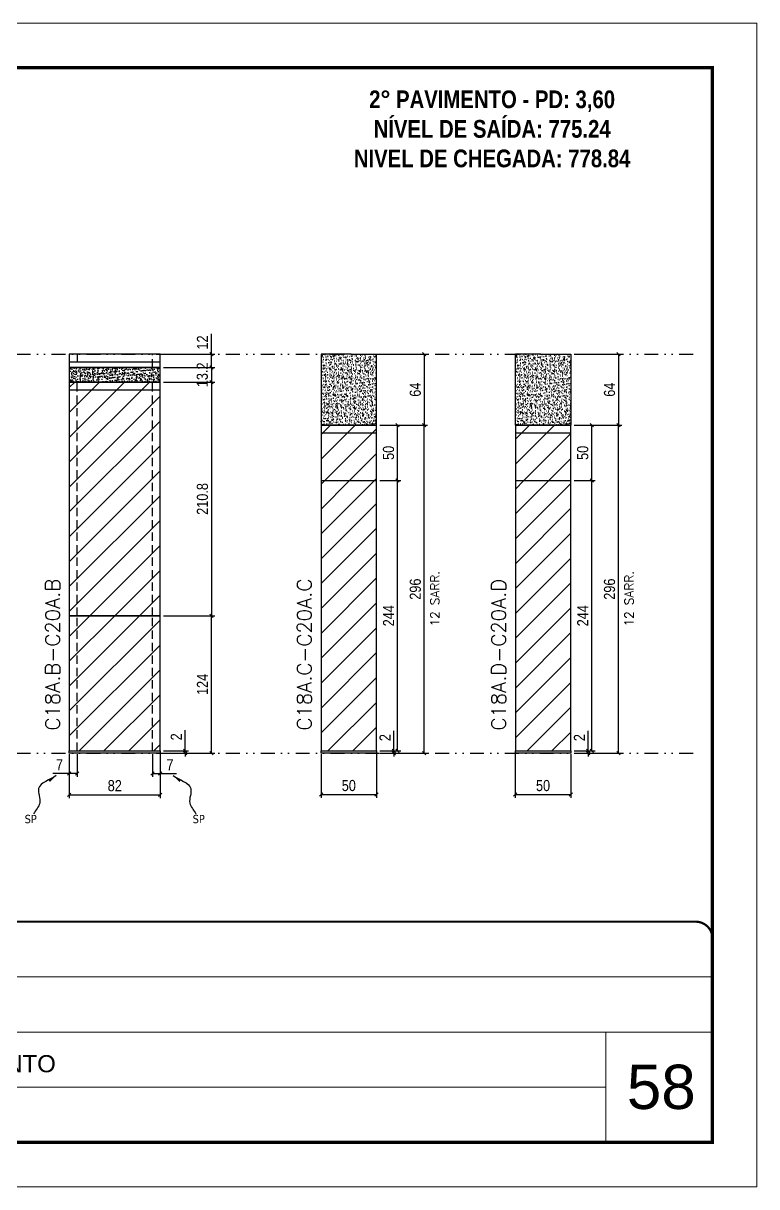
# Model space of a CAD drawing. Extents: x 2949 to 9203, y -16089 to 12527.
# Drawn here: x 5371 to 6033, y -4603 to -3553 of the extents above; entities that cross this region are included whole.
import ezdxf

# ---------------------------------------------------------------- set-up
doc = ezdxf.new("R2010")
doc.units = 0
for name, pattern in [('CONTINUO', [0]), ('DASHED', [0.75, 0.5, -0.25]), ('DIVIDE2', [0.625, 0.25, -0.125, 0, -0.125, 0, -0.125]), ('HIDDEN', [0.375, 0.25, -0.125])]:
    doc.linetypes.add(name, pattern=pattern)
for name, color, linetype, lineweight in [('CARIMBO', 255, 'Continuous', 9), ('Folhas', 255, 'Continuous', 9), ('Hachura', 251, 'Continuous', 9), ('SARRAFO DE PRESSAO', 251, 'DASHED', 9), ('Texto Seção', 7, 'Continuous', 15)]:
    doc.layers.add(name, color=color, linetype=linetype, lineweight=lineweight)
for name, color, linetype in [('COTA', 241, 'Continuous'), ('cotas', 4, 'Continuous'), ('NOMENCLATURA', 7, 'Continuous'), ('Nível', 160, 'Continuous'), ('Painéis', 200, 'Continuous'), ('SARR_2.2x7', 40, 'Continuous'), ('Sarrafo de Pressão', 42, 'HIDDEN'), ('texto', 7, 'Continuous')]:
    doc.layers.add(name, color=color, linetype=linetype)
doc.styles.add('ARIAL', font='arial.ttf')
doc.styles.add('COTA TECNICA', font='techl___.ttf', dxfattribs={"height": 10})
doc.styles.add('COTA TECNICA-50', font='techl___.ttf', dxfattribs={"height": 10})
doc.styles.add('REGUA-120', font='ROMANS.shx', dxfattribs={"height": 15})
doc.styles.add('ROMANC', font='techb___.ttf', dxfattribs={"height": 2.5})
doc.styles.add('ROMANS', font='romans.shx')
doc.styles.get("Standard").update_dxf_attribs({"font": 'arial.ttf'})
doc.dimstyles.new('COTA PAINEL-50', dxfattribs={"dimtxt": 10, "dimasz": 3, "dimexe": 3, "dimexo": 3, "dimgap": 3, "dimtad": 1, "dimdec": 1, "dimzin": 12, "dimdsep": 46, "dimtxsty": 'COTA TECNICA-50', "dimblk1": 'OBLIQUE', "dimblk2": 'OBLIQUE', "dimsah": 1, "dimcen": 0.9, "dimclrd": 4, "dimclre": 4, "dimclrt": 240, "dimadec": 1, "dimazin": 3, "dimtfac": 1, "dimtdec": 1, "dimtmove": 0, "dimatfit": 3, "dimfxl": 1, "dimtolj": 1, "dimtzin": 12, "dimarcsym": 0})
doc.dimstyles.new('PAINEL', dxfattribs={"dimtxt": 10, "dimasz": 3, "dimexe": 3, "dimexo": 3, "dimgap": 3, "dimtad": 1, "dimdec": 1, "dimzin": 12, "dimdsep": 46, "dimtxsty": 'COTA TECNICA', "dimblk1": 'OBLIQUE', "dimblk2": 'OBLIQUE', "dimsah": 1, "dimcen": 0.9, "dimclrd": 4, "dimclre": 4, "dimclrt": 240, "dimadec": 1, "dimazin": 3, "dimtfac": 1, "dimtdec": 1, "dimtmove": 0, "dimatfit": 3, "dimfxl": 1, "dimtolj": 1, "dimtzin": 12, "dimarcsym": 0})
doc.dimstyles.get("Standard").update_dxf_attribs({"dimtxt": 0.18, "dimasz": 0.18, "dimexe": 0.18, "dimexo": 0.0625, "dimgap": 0.09, "dimtad": 0, "dimtih": 1, "dimtoh": 1, "dimdec": 4, "dimzin": 0, "dimdsep": 46, "dimtxsty": 'Standard', "dimcen": 0.09, "dimadec": 0, "dimazin": 0, "dimtfac": 1, "dimtdec": 4, "dimtofl": 0, "dimtmove": 0, "dimatfit": 3, "dimfxl": 1, "dimtolj": 1, "dimtzin": 0, "dimarcsym": 0})

# ---------------------------------------------------------------- blocks, each defined once
blk = doc.blocks.new('9999999999')
at = {"color": 30, "linetype": 'CONTINUO'}
for p, q in [((98564.6, 34379.6), (99584, 34379.6)), ((98564.6, 34329.8), (99488, 34329.8)), ((99584, 34329.8), (99488, 34329.8)), ((99488, 34329.8), (99488, 34230.2)), ((98564.6, 34280), (99488, 34280))]:
    blk.add_line(p, q, dxfattribs=at)
at = {"color": 30, "linetype": 'CONTINUO', "const_width": 2}
blk.add_lwpolyline([(99584, 34230.2), (99584, 34414.4, 0.414214), (99569, 34429.4), (98229, 34429.4, 0.414214), (98214, 34414.4), (98214, 34245.2, 0.414214), (98229, 34230.2), (99584, 34230.2)], format="xyb", dxfattribs=at)
at = {"layer": 'Folhas'}
blk.add_lwpolyline([(98139, 34190.2), (99624, 34190.2), (99624, 35240.2), (98139, 35240.2)], close=True, dxfattribs=at)
at = {"layer": 'Folhas', "color": 30, "const_width": 3}
blk.add_lwpolyline([(98214, 34230.2), (99584, 34230.2), (99584, 35200.2), (98214, 35200.2)], close=True, dxfattribs=at)
at = {"color": 7, "linetype": 'Continuous', "ltscale": 5, "style": 'ARIAL'}
blk.add_text('2° PAVIMENTO', height=15.483, dxfattribs=at).set_placement((98837.7, 34293.5))
blk = doc.blocks.new('_Oblique')
at = {"color": 0, "linetype": 'ByBlock', "lineweight": -2}
blk.add_line((-0.5, -0.5), (0.5, 0.5), dxfattribs=at)
blk = doc.blocks.new('*D1997')
at = {"layer": 'COTA', "color": 4, "lineweight": -2, "transparency": 16777216}
for p, q in [((5412.5, -4213), (5412.5, -4252.5)), ((5494.5, -4213), (5494.5, -4252.5)), ((5412.5, -4249.5), (5494.5, -4249.5))]:
    blk.add_line(p, q, dxfattribs=at)
at = {"layer": 'Defpoints', "color": 0, "transparency": 16777216}
for p in [(5412.5, -4210), (5494.5, -4210), (5494.5, -4249.5)]:
    blk.add_point(p, dxfattribs=at)
at = {"layer": 'COTA', "color": 4, "lineweight": -2, "transparency": 16777216, "xscale": 3, "yscale": 3, "zscale": 3, "rotation": 180}
blk.add_blockref('_Oblique', (5412.5, -4249.5), dxfattribs=at)
at = {"layer": 'COTA', "color": 4, "lineweight": -2, "transparency": 16777216, "xscale": 3, "yscale": 3, "zscale": 3}
blk.add_blockref('_Oblique', (5494.5, -4249.5), dxfattribs=at)
at = {"layer": 'COTA', "color": 240, "transparency": 16777216, "insert": (5453.5, -4241.4), "char_height": 10, "attachment_point": 5, "style": 'COTA TECNICA'}
blk.add_mtext('\\A1;82', dxfattribs=at)
blk = doc.blocks.new('*D1998')
at = {"layer": 'COTA', "color": 4, "lineweight": -2, "transparency": 16777216}
for p, q in [((5497.5, -4088), (5543.7, -4088)), ((5540.7, -4212), (5540.7, -4088)), ((5497.5, -4212), (5543.7, -4212))]:
    blk.add_line(p, q, dxfattribs=at)
at = {"layer": 'Defpoints', "color": 0, "transparency": 16777216}
for p in [(5494.5, -4088), (5540.7, -4088), (5494.5, -4212)]:
    blk.add_point(p, dxfattribs=at)
at = {"layer": 'COTA', "color": 4, "lineweight": -2, "transparency": 16777216, "xscale": 3, "yscale": 3, "zscale": 3}
for p, rotation in [((5540.7, -4088), 90), ((5540.7, -4212), 270)]:
    blk.add_blockref('_Oblique', p, dxfattribs=dict(at, rotation=rotation))
at = {"layer": 'COTA', "color": 240, "transparency": 16777216, "insert": (5532.6, -4150), "char_height": 10, "attachment_point": 5, "rotation": 90, "style": 'COTA TECNICA-50'}
blk.add_mtext('\\A1;124', dxfattribs=at)
blk = doc.blocks.new('*D1999')
at = {"layer": 'COTA', "color": 4, "lineweight": -2, "transparency": 16777216}
for p, q in [((5517, -4210), (5517, -4191.2)), ((5497.5, -4210), (5520, -4210)), ((5517, -4212), (5517, -4210)), ((5497.5, -4212), (5520, -4212)), ((5517, -4212), (5517, -4215))]:
    blk.add_line(p, q, dxfattribs=at)
at = {"layer": 'Defpoints', "color": 0, "transparency": 16777216}
for p in [(5494.5, -4210), (5494.5, -4212), (5517, -4212)]:
    blk.add_point(p, dxfattribs=at)
at = {"layer": 'COTA', "color": 4, "lineweight": -2, "transparency": 16777216, "xscale": 3, "yscale": 3, "zscale": 3}
for p, rotation in [((5517, -4210), 270), ((5517, -4212), 90)]:
    blk.add_blockref('_Oblique', p, dxfattribs=dict(at, rotation=rotation))
at = {"layer": 'COTA', "color": 240, "transparency": 16777216, "insert": (5509, -4197.3), "char_height": 10, "attachment_point": 5, "rotation": 90, "style": 'COTA TECNICA-50'}
blk.add_mtext('\\A1;2', dxfattribs=at)
blk = doc.blocks.new('*D2000')
at = {"layer": 'COTA', "color": 4, "linetype": 'ByBlock', "lineweight": -2, "transparency": 16777216}
for p, q in [((5497.5, -3864), (5543.7, -3864)), ((5540.7, -3864), (5540.7, -3877.2)), ((5497.5, -3877.2), (5543.7, -3877.2))]:
    blk.add_line(p, q, dxfattribs=at)
at = {"layer": 'Defpoints', "color": 0, "linetype": 'ByBlock', "transparency": 16777216}
for p in [(5494.5, -3864), (5494.5, -3877.2), (5540.7, -3877.2)]:
    blk.add_point(p, dxfattribs=at)
at = {"layer": 'COTA', "color": 4, "linetype": 'ByBlock', "lineweight": -2, "transparency": 16777216, "xscale": 3, "yscale": 3, "zscale": 3}
for p, rotation in [((5540.7, -3864), 90), ((5540.7, -3877.2), 270)]:
    blk.add_blockref('_Oblique', p, dxfattribs=dict(at, rotation=rotation))
at = {"layer": 'COTA', "color": 240, "linetype": 'ByBlock', "transparency": 16777216, "insert": (5532.5, -3870.6), "char_height": 10, "attachment_point": 5, "rotation": 90, "style": 'COTA TECNICA'}
blk.add_mtext('\\A1;13.2', dxfattribs=at)
blk = doc.blocks.new('*D2013')
at = {"layer": 'COTA', "color": 4, "linetype": 'ByBlock', "lineweight": -2, "transparency": 16777216}
for p, q in [((5497.5, -3877.2), (5543.7, -3877.2)), ((5540.7, -3877.2), (5540.7, -4088)), ((5497.5, -4088), (5543.7, -4088))]:
    blk.add_line(p, q, dxfattribs=at)
at = {"layer": 'Defpoints', "color": 0, "linetype": 'ByBlock', "transparency": 16777216}
for p in [(5494.5, -3877.2), (5494.5, -4088), (5540.7, -4088)]:
    blk.add_point(p, dxfattribs=at)
at = {"layer": 'COTA', "color": 4, "linetype": 'ByBlock', "lineweight": -2, "transparency": 16777216, "xscale": 3, "yscale": 3, "zscale": 3}
for p, rotation in [((5540.7, -3877.2), 90), ((5540.7, -4088), 270)]:
    blk.add_blockref('_Oblique', p, dxfattribs=dict(at, rotation=rotation))
at = {"layer": 'COTA', "color": 240, "linetype": 'ByBlock', "transparency": 16777216, "insert": (5532.6, -3982.6), "char_height": 10, "attachment_point": 5, "rotation": 90, "style": 'COTA TECNICA'}
blk.add_mtext('\\A1;210.8', dxfattribs=at)
blk = doc.blocks.new('*D2001')
at = {"layer": 'COTA', "color": 4, "lineweight": -2, "transparency": 16777216}
for p, q in [((5639.6, -4213), (5639.6, -4252.4)), ((5689.6, -4213), (5689.6, -4252.4)), ((5639.6, -4249.4), (5689.6, -4249.4))]:
    blk.add_line(p, q, dxfattribs=at)
at = {"layer": 'Defpoints', "color": 0, "transparency": 16777216}
for p in [(5639.6, -4210), (5689.6, -4210), (5689.6, -4249.4)]:
    blk.add_point(p, dxfattribs=at)
at = {"layer": 'COTA', "color": 4, "lineweight": -2, "transparency": 16777216, "xscale": 3, "yscale": 3, "zscale": 3, "rotation": 180}
blk.add_blockref('_Oblique', (5639.6, -4249.4), dxfattribs=at)
at = {"layer": 'COTA', "color": 4, "lineweight": -2, "transparency": 16777216, "xscale": 3, "yscale": 3, "zscale": 3}
blk.add_blockref('_Oblique', (5689.6, -4249.4), dxfattribs=at)
at = {"layer": 'COTA', "color": 240, "transparency": 16777216, "insert": (5664.6, -4241.3), "char_height": 10, "attachment_point": 5, "style": 'COTA TECNICA'}
blk.add_mtext('\\A1;50', dxfattribs=at)
blk = doc.blocks.new('*D2002')
at = {"layer": 'COTA', "color": 4, "lineweight": -2, "transparency": 16777216}
for p, q in [((5692.6, -3916), (5735.7, -3916)), ((5732.7, -4212), (5732.7, -3916)), ((5692.6, -4212), (5735.7, -4212))]:
    blk.add_line(p, q, dxfattribs=at)
at = {"layer": 'Defpoints', "color": 0, "transparency": 16777216}
for p in [(5689.6, -3916), (5732.7, -3916), (5689.6, -4212)]:
    blk.add_point(p, dxfattribs=at)
at = {"layer": 'COTA', "color": 4, "lineweight": -2, "transparency": 16777216, "xscale": 3, "yscale": 3, "zscale": 3}
for p, rotation in [((5732.7, -3916), 90), ((5732.7, -4212), 270)]:
    blk.add_blockref('_Oblique', p, dxfattribs=dict(at, rotation=rotation))
at = {"layer": 'COTA', "color": 240, "transparency": 16777216, "insert": (5724.6, -4064), "char_height": 10, "attachment_point": 5, "rotation": 90, "style": 'COTA TECNICA'}
blk.add_mtext('\\A1;296', dxfattribs=at)
blk = doc.blocks.new('*D2003')
at = {"layer": 'COTA', "color": 4, "lineweight": -2, "transparency": 16777216}
for p, q in [((5705.3, -4210), (5705.3, -4191.9)), ((5692.6, -4210), (5708.3, -4210)), ((5705.3, -4212), (5705.3, -4210)), ((5692.6, -4212), (5708.3, -4212)), ((5705.3, -4212), (5705.3, -4215))]:
    blk.add_line(p, q, dxfattribs=at)
at = {"layer": 'Defpoints', "color": 0, "transparency": 16777216}
for p in [(5689.6, -4210), (5705.3, -4210), (5689.6, -4212)]:
    blk.add_point(p, dxfattribs=at)
at = {"layer": 'COTA', "color": 4, "lineweight": -2, "transparency": 16777216, "xscale": 3, "yscale": 3, "zscale": 3}
for p, rotation in [((5705.3, -4210), 270), ((5705.3, -4212), 90)]:
    blk.add_blockref('_Oblique', p, dxfattribs=dict(at, rotation=rotation))
at = {"layer": 'COTA', "color": 240, "transparency": 16777216, "insert": (5697.3, -4198), "char_height": 10, "attachment_point": 5, "rotation": 90, "style": 'COTA TECNICA-50'}
blk.add_mtext('\\A1;2', dxfattribs=at)
blk = doc.blocks.new('*D2014')
at = {"layer": 'COTA', "color": 4, "linetype": 'ByBlock', "lineweight": -2, "transparency": 16777216}
for p, q in [((5692.6, -3966), (5711.5, -3966)), ((5708.5, -4210), (5708.5, -3966)), ((5692.6, -4210), (5711.5, -4210))]:
    blk.add_line(p, q, dxfattribs=at)
at = {"layer": 'Defpoints', "color": 0, "linetype": 'ByBlock', "transparency": 16777216}
for p in [(5689.6, -3966), (5708.5, -3966), (5689.6, -4210)]:
    blk.add_point(p, dxfattribs=at)
at = {"layer": 'COTA', "color": 4, "linetype": 'ByBlock', "lineweight": -2, "transparency": 16777216, "xscale": 3, "yscale": 3, "zscale": 3}
for p, rotation in [((5708.5, -3966), 90), ((5708.5, -4210), 270)]:
    blk.add_blockref('_Oblique', p, dxfattribs=dict(at, rotation=rotation))
at = {"layer": 'COTA', "color": 240, "linetype": 'ByBlock', "transparency": 16777216, "insert": (5700.5, -4088), "char_height": 10, "attachment_point": 5, "rotation": 90, "style": 'COTA TECNICA'}
blk.add_mtext('\\A1;244', dxfattribs=at)
blk = doc.blocks.new('*D2015')
at = {"layer": 'COTA', "color": 4, "linetype": 'ByBlock', "lineweight": -2, "transparency": 16777216}
for p, q in [((5692.6, -3916), (5711.5, -3916)), ((5708.5, -3966), (5708.5, -3916)), ((5692.6, -3966), (5711.5, -3966))]:
    blk.add_line(p, q, dxfattribs=at)
at = {"layer": 'Defpoints', "color": 0, "linetype": 'ByBlock', "transparency": 16777216}
for p in [(5689.6, -3916), (5708.5, -3916), (5689.6, -3966)]:
    blk.add_point(p, dxfattribs=at)
at = {"layer": 'COTA', "color": 4, "linetype": 'ByBlock', "lineweight": -2, "transparency": 16777216, "xscale": 3, "yscale": 3, "zscale": 3}
for p, rotation in [((5708.5, -3916), 90), ((5708.5, -3966), 270)]:
    blk.add_blockref('_Oblique', p, dxfattribs=dict(at, rotation=rotation))
at = {"layer": 'COTA', "color": 240, "linetype": 'ByBlock', "transparency": 16777216, "insert": (5700.4, -3941), "char_height": 10, "attachment_point": 5, "rotation": 90, "style": 'COTA TECNICA'}
blk.add_mtext('\\A1;50', dxfattribs=at)
blk = doc.blocks.new('*D2004')
at = {"layer": 'COTA', "color": 4, "lineweight": -2, "transparency": 16777216}
for p, q in [((5814.8, -4213), (5814.8, -4252.4)), ((5864.8, -4213), (5864.8, -4252.4)), ((5814.8, -4249.4), (5864.8, -4249.4))]:
    blk.add_line(p, q, dxfattribs=at)
at = {"layer": 'Defpoints', "color": 0, "transparency": 16777216}
for p in [(5814.8, -4210), (5864.8, -4210), (5864.8, -4249.4)]:
    blk.add_point(p, dxfattribs=at)
at = {"layer": 'COTA', "color": 4, "lineweight": -2, "transparency": 16777216, "xscale": 3, "yscale": 3, "zscale": 3, "rotation": 180}
blk.add_blockref('_Oblique', (5814.8, -4249.4), dxfattribs=at)
at = {"layer": 'COTA', "color": 4, "lineweight": -2, "transparency": 16777216, "xscale": 3, "yscale": 3, "zscale": 3}
blk.add_blockref('_Oblique', (5864.8, -4249.4), dxfattribs=at)
at = {"layer": 'COTA', "color": 240, "transparency": 16777216, "insert": (5839.8, -4241.3), "char_height": 10, "attachment_point": 5, "style": 'COTA TECNICA'}
blk.add_mtext('\\A1;50', dxfattribs=at)
blk = doc.blocks.new('*D2005')
at = {"layer": 'COTA', "color": 4, "lineweight": -2, "transparency": 16777216}
for p, q in [((5867.8, -3916), (5910.9, -3916)), ((5907.9, -4212), (5907.9, -3916)), ((5867.8, -4212), (5910.9, -4212))]:
    blk.add_line(p, q, dxfattribs=at)
at = {"layer": 'Defpoints', "color": 0, "transparency": 16777216}
for p in [(5864.8, -3916), (5907.9, -3916), (5864.8, -4212)]:
    blk.add_point(p, dxfattribs=at)
at = {"layer": 'COTA', "color": 4, "lineweight": -2, "transparency": 16777216, "xscale": 3, "yscale": 3, "zscale": 3}
for p, rotation in [((5907.9, -3916), 90), ((5907.9, -4212), 270)]:
    blk.add_blockref('_Oblique', p, dxfattribs=dict(at, rotation=rotation))
at = {"layer": 'COTA', "color": 240, "transparency": 16777216, "insert": (5899.8, -4064), "char_height": 10, "attachment_point": 5, "rotation": 90, "style": 'COTA TECNICA'}
blk.add_mtext('\\A1;296', dxfattribs=at)
blk = doc.blocks.new('*D2006')
at = {"layer": 'COTA', "color": 4, "lineweight": -2, "transparency": 16777216}
for p, q in [((5880.6, -4210), (5880.6, -4191.9)), ((5867.8, -4210), (5883.6, -4210)), ((5880.6, -4212), (5880.6, -4210)), ((5867.8, -4212), (5883.6, -4212)), ((5880.6, -4212), (5880.6, -4215))]:
    blk.add_line(p, q, dxfattribs=at)
at = {"layer": 'Defpoints', "color": 0, "transparency": 16777216}
for p in [(5864.8, -4210), (5880.6, -4210), (5864.8, -4212)]:
    blk.add_point(p, dxfattribs=at)
at = {"layer": 'COTA', "color": 4, "lineweight": -2, "transparency": 16777216, "xscale": 3, "yscale": 3, "zscale": 3}
for p, rotation in [((5880.6, -4210), 270), ((5880.6, -4212), 90)]:
    blk.add_blockref('_Oblique', p, dxfattribs=dict(at, rotation=rotation))
at = {"layer": 'COTA', "color": 240, "transparency": 16777216, "insert": (5872.6, -4198), "char_height": 10, "attachment_point": 5, "rotation": 90, "style": 'COTA TECNICA-50'}
blk.add_mtext('\\A1;2', dxfattribs=at)
blk = doc.blocks.new('*D2016')
at = {"layer": 'COTA', "color": 4, "linetype": 'ByBlock', "lineweight": -2, "transparency": 16777216}
for p, q in [((5867.8, -3966), (5886.7, -3966)), ((5883.7, -4210), (5883.7, -3966)), ((5867.8, -4210), (5886.7, -4210))]:
    blk.add_line(p, q, dxfattribs=at)
at = {"layer": 'Defpoints', "color": 0, "linetype": 'ByBlock', "transparency": 16777216}
for p in [(5864.8, -3966), (5883.7, -3966), (5864.8, -4210)]:
    blk.add_point(p, dxfattribs=at)
at = {"layer": 'COTA', "color": 4, "linetype": 'ByBlock', "lineweight": -2, "transparency": 16777216, "xscale": 3, "yscale": 3, "zscale": 3}
for p, rotation in [((5883.7, -3966), 90), ((5883.7, -4210), 270)]:
    blk.add_blockref('_Oblique', p, dxfattribs=dict(at, rotation=rotation))
at = {"layer": 'COTA', "color": 240, "linetype": 'ByBlock', "transparency": 16777216, "insert": (5875.6, -4088), "char_height": 10, "attachment_point": 5, "rotation": 90, "style": 'COTA TECNICA'}
blk.add_mtext('\\A1;244', dxfattribs=at)
blk = doc.blocks.new('*D2017')
at = {"layer": 'COTA', "color": 4, "linetype": 'ByBlock', "lineweight": -2, "transparency": 16777216}
for p, q in [((5867.8, -3916), (5886.7, -3916)), ((5883.7, -3966), (5883.7, -3916)), ((5867.8, -3966), (5886.7, -3966))]:
    blk.add_line(p, q, dxfattribs=at)
at = {"layer": 'Defpoints', "color": 0, "linetype": 'ByBlock', "transparency": 16777216}
for p in [(5864.8, -3916), (5883.7, -3916), (5864.8, -3966)]:
    blk.add_point(p, dxfattribs=at)
at = {"layer": 'COTA', "color": 4, "linetype": 'ByBlock', "lineweight": -2, "transparency": 16777216, "xscale": 3, "yscale": 3, "zscale": 3}
for p, rotation in [((5883.7, -3916), 90), ((5883.7, -3966), 270)]:
    blk.add_blockref('_Oblique', p, dxfattribs=dict(at, rotation=rotation))
at = {"layer": 'COTA', "color": 240, "linetype": 'ByBlock', "transparency": 16777216, "insert": (5875.6, -3941), "char_height": 10, "attachment_point": 5, "rotation": 90, "style": 'COTA TECNICA'}
blk.add_mtext('\\A1;50', dxfattribs=at)
blk = doc.blocks.new('*D2009')
at = {"layer": 'COTA', "color": 4, "lineweight": -2, "transparency": 16777216}
for p, q in [((5412.5, -4215), (5412.5, -4233.5)), ((5419.5, -4213), (5419.5, -4233.5)), ((5412.5, -4230.5), (5397.7, -4230.5)), ((5419.5, -4230.5), (5412.5, -4230.5))]:
    blk.add_line(p, q, dxfattribs=at)
at = {"layer": 'Defpoints', "color": 0, "transparency": 16777216}
for p in [(5419.5, -4210), (5412.5, -4212), (5412.5, -4230.5)]:
    blk.add_point(p, dxfattribs=at)
at = {"layer": 'COTA', "color": 4, "lineweight": -2, "transparency": 16777216, "xscale": 3, "yscale": 3, "zscale": 3, "rotation": 180}
blk.add_blockref('_Oblique', (5412.5, -4230.5), dxfattribs=at)
at = {"layer": 'COTA', "color": 4, "lineweight": -2, "transparency": 16777216, "xscale": 3, "yscale": 3, "zscale": 3}
blk.add_blockref('_Oblique', (5419.5, -4230.5), dxfattribs=at)
at = {"layer": 'COTA', "color": 240, "transparency": 16777216, "insert": (5403.6, -4222.5), "char_height": 10, "attachment_point": 5, "style": 'COTA TECNICA-50'}
blk.add_mtext('\\A1;7', dxfattribs=at)
blk = doc.blocks.new('*D2010')
at = {"layer": 'COTA', "color": 4, "lineweight": -2, "transparency": 16777216}
for p, q in [((5487.5, -4213), (5487.5, -4233.5)), ((5494.5, -4215), (5494.5, -4233.5)), ((5487.5, -4230.5), (5494.5, -4230.5)), ((5494.5, -4230.5), (5509.2, -4230.5))]:
    blk.add_line(p, q, dxfattribs=at)
at = {"layer": 'Defpoints', "color": 0, "transparency": 16777216}
for p in [(5487.5, -4210), (5494.5, -4212), (5494.5, -4230.5)]:
    blk.add_point(p, dxfattribs=at)
at = {"layer": 'COTA', "color": 4, "lineweight": -2, "transparency": 16777216, "xscale": 3, "yscale": 3, "zscale": 3, "rotation": 180}
blk.add_blockref('_Oblique', (5487.5, -4230.5), dxfattribs=at)
at = {"layer": 'COTA', "color": 4, "lineweight": -2, "transparency": 16777216, "xscale": 3, "yscale": 3, "zscale": 3}
blk.add_blockref('_Oblique', (5494.5, -4230.5), dxfattribs=at)
at = {"layer": 'COTA', "color": 240, "transparency": 16777216, "insert": (5503.3, -4222.5), "char_height": 10, "attachment_point": 5, "style": 'COTA TECNICA-50'}
blk.add_mtext('\\A1;7', dxfattribs=at)
blk = doc.blocks.new('*D3219')
at = {"layer": 'COTA', "color": 4, "lineweight": -2, "transparency": 16777216}
for p, q in [((5540.7, -3852), (5540.7, -3833.7)), ((5497.5, -3852), (5543.7, -3852)), ((5540.7, -3864), (5540.7, -3852)), ((5497.5, -3864), (5543.7, -3864))]:
    blk.add_line(p, q, dxfattribs=at)
at = {"layer": 'Defpoints', "color": 0, "transparency": 16777216}
for p in [(5494.5, -3852), (5540.7, -3852), (5494.5, -3864)]:
    blk.add_point(p, dxfattribs=at)
at = {"layer": 'COTA', "color": 4, "lineweight": -2, "transparency": 16777216, "xscale": 3, "yscale": 3, "zscale": 3}
for p, rotation in [((5540.7, -3852), 90), ((5540.7, -3864), 270)]:
    blk.add_blockref('_Oblique', p, dxfattribs=dict(at, rotation=rotation))
at = {"layer": 'COTA', "color": 240, "transparency": 16777216, "insert": (5532.6, -3841.4), "char_height": 10, "attachment_point": 5, "rotation": 90, "style": 'COTA TECNICA-50'}
blk.add_mtext('\\A1;12', dxfattribs=at)
blk = doc.blocks.new('*D3221')
at = {"layer": 'cotas', "color": 4, "linetype": 'ByBlock', "lineweight": -2, "transparency": 16777216}
for p, q in [((5669.6, -3852), (5735.7, -3852)), ((5732.7, -3852), (5732.7, -3916)), ((5692.6, -3916), (5735.7, -3916))]:
    blk.add_line(p, q, dxfattribs=at)
at = {"layer": 'Defpoints', "color": 0, "linetype": 'ByBlock', "transparency": 16777216}
for p in [(5666.6, -3852), (5689.6, -3916), (5732.7, -3916)]:
    blk.add_point(p, dxfattribs=at)
at = {"layer": 'cotas', "color": 4, "linetype": 'ByBlock', "lineweight": -2, "transparency": 16777216, "xscale": 3, "yscale": 3, "zscale": 3}
for p, rotation in [((5732.7, -3852), 90), ((5732.7, -3916), 270)]:
    blk.add_blockref('_Oblique', p, dxfattribs=dict(at, rotation=rotation))
at = {"layer": 'cotas', "color": 240, "linetype": 'ByBlock', "transparency": 16777216, "insert": (5724.6, -3884), "char_height": 10, "attachment_point": 5, "rotation": 90, "style": 'COTA TECNICA'}
blk.add_mtext('\\A1;64', dxfattribs=at)
blk = doc.blocks.new('*D3222')
at = {"layer": 'cotas', "color": 4, "linetype": 'ByBlock', "lineweight": -2, "transparency": 16777216}
for p, q in [((5867.8, -3852), (5910.9, -3852)), ((5907.9, -3852), (5907.9, -3916)), ((5867.8, -3916), (5910.9, -3916))]:
    blk.add_line(p, q, dxfattribs=at)
at = {"layer": 'Defpoints', "color": 0, "linetype": 'ByBlock', "transparency": 16777216}
for p in [(5864.8, -3852), (5864.8, -3916), (5907.9, -3916)]:
    blk.add_point(p, dxfattribs=at)
at = {"layer": 'cotas', "color": 4, "linetype": 'ByBlock', "lineweight": -2, "transparency": 16777216, "xscale": 3, "yscale": 3, "zscale": 3}
for p, rotation in [((5907.9, -3852), 90), ((5907.9, -3916), 270)]:
    blk.add_blockref('_Oblique', p, dxfattribs=dict(at, rotation=rotation))
at = {"layer": 'cotas', "color": 240, "linetype": 'ByBlock', "transparency": 16777216, "insert": (5899.8, -3884), "char_height": 10, "attachment_point": 5, "rotation": 90, "style": 'COTA TECNICA'}
blk.add_mtext('\\A1;64', dxfattribs=at)

msp = doc.modelspace()

# ---------------------------------------------------------------- hatches: boundary and pattern name
at = {"layer": 'COTA', "linetype": 'ByBlock'}
h = msp.add_hatch(dxfattribs=at)
h.set_pattern_fill('AR-CONC', color=256, scale=0.03)
h.set_pattern_definition([(50, (1622.118, 0), (5.46554, -0.4781726), [0.5715, -6.2865]), (355, (1622.118, 0), (-1.0573026, 5.7317054), [0.4572, -5.0292175]), (100.45144, (1622.5734, -0.04), (4.4082374, 5.2535326), [0.4857, -5.3427073]), (46.1842, (1622.118, 1.524), (8.132371, -1.26127), [0.85725, -9.42975]), (96.63556, (1622.796, 1.419), (7.122124, 7.422784), [0.728551, -8.014068]), (351.18415, (1622.118, 1.524), (7.122124, 7.422784), [0.685799, -7.543792]), (21, (1622.88, 1.143), (4.5484317, -3.067956), [0.5715, -6.2865]), (326, (1622.88, 1.143), (1.854061, 5.525639), [0.4572, -5.0292]), (71.45144, (1623.259, 0.8873), (6.4024926, 2.457683), [0.4857, -5.342698]), (37.5, (1622.118, 0), (0.0926581, 2.5366512), [0, -4.96824, 0, -5.1054, 0, -5.04825]), (7.5, (1622.118, 0), (2.0045899, 3.0054172), [0, -2.91084, 0, -4.85394, 0, -1.92405]), (327.5, (1620.4187, 0), (4.06771786, -0.1718623), [0, -1.905, 0, -5.9436, 0, -7.8867]), (317.5, (1619.6567, 0), (4.4438754, 0.7627947), [0, -2.4765, 0, -3.94716, 0, -5.6007])])
h.paths.add_polyline_path([(5666.64, -3852.03), (5639.64, -3852.03), (5639.64, -3916.03), (5689.64, -3916.03), (5689.64, -3852.03)])
h = msp.add_hatch(dxfattribs=at)
h.set_pattern_fill('AR-CONC', color=256, scale=0.03)
h.set_pattern_definition([(50, (1797.2906, 0), (5.46554, -0.4781726), [0.5715, -6.2865]), (355, (1797.2906, 0), (-1.0573026, 5.7317054), [0.4572, -5.0292175]), (100.45144, (1797.746, -0.04), (4.4082374, 5.2535326), [0.4857, -5.3427073]), (46.1842, (1797.2906, 1.524), (8.132371, -1.26127), [0.85725, -9.42975]), (96.63556, (1797.968, 1.419), (7.122124, 7.422784), [0.728551, -8.014068]), (351.18415, (1797.2906, 1.524), (7.122124, 7.422784), [0.685799, -7.543792]), (21, (1798.0526, 1.143), (4.5484317, -3.067956), [0.5715, -6.2865]), (326, (1798.0526, 1.143), (1.854061, 5.525639), [0.4572, -5.0292]), (71.45144, (1798.4316, 0.8873), (6.4024926, 2.457683), [0.4857, -5.342698]), (37.5, (1797.2906, 0), (0.0926581, 2.5366512), [0, -4.96824, 0, -5.1054, 0, -5.04825]), (7.5, (1797.2906, 0), (2.0045899, 3.0054172), [0, -2.91084, 0, -4.85394, 0, -1.92405]), (327.5, (1795.5913, 0), (4.06771786, -0.1718623), [0, -1.905, 0, -5.9436, 0, -7.8867]), (317.5, (1794.8293, 0), (4.4438754, 0.7627947), [0, -2.4765, 0, -3.94716, 0, -5.6007])])
h.paths.add_polyline_path([(5837.81, -3852.03), (5814.81, -3852.03), (5814.81, -3916.03), (5864.81, -3916.03), (5864.81, -3852.03)])
h = msp.add_hatch(dxfattribs=at)
h.set_pattern_fill('AR-CONC', color=256, scale=0.03)
h.set_pattern_definition([(50, (-124426.4767, -29593.921), (5.46554007, -0.47817257), [0.5715, -6.2865]), (355, (-124426.477, -29593.921), (-1.05730264, 5.73170536), [0.4572, -5.02921753]), (100.4514447, (-124426.0213, -29593.961), (4.40823741, 5.25353256), [0.48570026, -5.34270734]), (46.1842, (-124426.477, -29592.397), (8.13237123, -1.26126984), [0.85725, -9.42975]), (96.6355576, (-124425.799, -29592.502), (7.122124, 7.42278374), [0.7285507, -8.01406824]), (351.184151, (-124426.477, -29592.397), (7.122124, 7.42278374), [0.685799, -7.54379196]), (21, (-124425.7147, -29592.778), (4.54843174, -3.06795595), [0.5715, -6.2865]), (326, (-124425.715, -29592.778), (1.85406085, 5.52563898), [0.4572, -5.0292]), (71.451445, (-124425.3357, -29593.034), (6.40249258, 2.45768307), [0.48570026, -5.34269813]), (37.5, (-124426.4767, -29593.9212), (0.092658098, 2.536651166), [0, -4.96824, 0, -5.1054, 0, -5.04825]), (7.5, (-124426.4767, -29593.9212), (2.004589875, 3.005417245), [0, -2.91084, 0, -4.85394, 0, -1.92405]), (327.5, (-124428.176, -29593.9212), (4.067717855, -0.17186232), [0, -1.905, 0, -5.9436, 0, -7.8867]), (317.5, (-124428.938, -29593.921), (4.44387544, 0.76279473), [0, -2.4765, 0, -3.94716, 0, -5.6007])])
h.paths.add_polyline_path([(5412.45, -3877.23), (5494.45, -3877.23), (5494.45, -3864.03), (5412.45, -3864.03)])
at = {"layer": 'Hachura', "linetype": 'ByBlock'}
h = msp.add_hatch(dxfattribs=at)
h.set_pattern_fill('ANSI31', color=256, scale=5)
h.paths.add_polyline_path([(5494.45, -3877.23), (5412.45, -3877.23), (5412.45, -4088.03), (5494.45, -4088.03)])
h = msp.add_hatch(dxfattribs=at)
h.set_pattern_fill('ANSI31', color=256, scale=5)
h.paths.add_polyline_path([(5689.64, -3916.03), (5639.64, -3916.03), (5639.64, -3966.03), (5689.64, -3966.03)])
h = msp.add_hatch(dxfattribs=at)
h.set_pattern_fill('ANSI31', color=256, scale=5)
h.paths.add_polyline_path([(5864.81, -3916.03), (5814.81, -3916.03), (5814.81, -3966.03), (5864.81, -3966.03)])
h = msp.add_hatch(dxfattribs=at)
h.set_pattern_fill('ANSI31', color=256, scale=5)
h.paths.add_polyline_path([(5689.64, -3966.03), (5639.64, -3966.03), (5639.64, -4210.03), (5689.64, -4210.03)])
h = msp.add_hatch(dxfattribs=at)
h.set_pattern_fill('ANSI31', color=256, scale=5)
h.paths.add_polyline_path([(5864.81, -3966.03), (5814.81, -3966.03), (5814.81, -4210.03), (5864.81, -4210.03)])
h = msp.add_hatch(dxfattribs=at)
h.set_pattern_fill('ANSI31', color=256, scale=5)
h.paths.add_polyline_path([(5494.45, -4088.03), (5412.45, -4088.03), (5412.45, -4210.03), (5494.45, -4210.03)])

# ---------------------------------------------------------------- linework, layer by layer
at = {"layer": 'COTA', "linetype": 'ByBlock'}
for p, q in [((5666.64, -3852.03), (5689.64, -3852.03)), ((5837.81, -3852.03), (5814.81, -3852.03))]:
    msp.add_line(p, q, dxfattribs=at)
for points in [[(5666.64, -3852.03), (5639.64, -3852.03), (5639.64, -3916.03), (5689.64, -3916.03), (5689.64, -3852.03)], [(5837.81, -3852.03), (5864.81, -3852.03), (5864.81, -3916.03), (5814.81, -3916.03), (5814.81, -3852.03)]]:
    msp.add_lwpolyline(points, dxfattribs=at)
msp.add_lwpolyline([(5412.45, -3877.23), (5494.45, -3877.23), (5494.45, -3864.03), (5412.45, -3864.03)], close=True, dxfattribs=at)
at = {"layer": 'Nível', "color": 4, "linetype": 'DIVIDE2', "ltscale": 50}
for p, q in [((5019.15, -3852.03), (5979.03, -3852.03)), ((5019.15, -4212.03), (5979.03, -4212.03))]:
    msp.add_line(p, q, dxfattribs=at)
at = {"layer": 'Painéis'}
for p, q in [((5494.45, -3852.03), (5412.45, -3852.03)), ((5412.45, -3852.03), (5412.45, -3864.03)), ((5494.45, -3864.03), (5494.45, -3852.03)), ((5412.45, -3864.03), (5494.45, -3864.03)), ((5494.45, -3877.23), (5412.45, -3877.23)), ((5639.64, -3916.03), (5689.64, -3916.03)), ((5639.64, -3916.03), (5689.64, -3916.03)), ((5814.81, -3916.03), (5864.81, -3916.03)), ((5864.81, -3916.03), (5814.81, -3916.03)), ((5864.81, -3916.03), (5814.81, -3916.03)), ((5639.64, -3966.03), (5689.64, -3966.03)), ((5814.81, -3966.03), (5864.81, -3966.03))]:
    msp.add_line(p, q, dxfattribs=at)
for points in [[(5412.45, -4088.03), (5494.45, -4088.03), (5494.45, -3877.23), (5412.45, -3877.23)], [(5639.64, -4210.03), (5689.64, -4210.03), (5689.64, -3916.03), (5639.64, -3916.03)], [(5814.81, -4210.03), (5864.81, -4210.03), (5864.81, -3916.03), (5814.81, -3916.03)], [(5412.45, -4210.03), (5494.45, -4210.03), (5494.45, -4088.03), (5412.45, -4088.03)], [(5412.45, -4210.03), (5494.45, -4210.03), (5494.45, -4212.03), (5412.45, -4212.03)], [(5639.64, -4210.03), (5689.64, -4210.03), (5689.64, -4212.03), (5639.64, -4212.03)], [(5814.81, -4210.03), (5864.81, -4210.03), (5864.81, -4212.03), (5814.81, -4212.03)]]:
    msp.add_lwpolyline(points, close=True, dxfattribs=at)
at = {"layer": 'SARR_2.2x7'}
for p, q in [((5494.45, -3859.03), (5412.45, -3859.03)), ((5412.45, -3884.23), (5494.45, -3884.23)), ((5639.64, -3923.03), (5689.64, -3923.03)), ((5814.81, -3923.03), (5864.81, -3923.03))]:
    msp.add_line(p, q, dxfattribs=at)
at = {"layer": 'Sarrafo de Pressão', "ltscale": 30}
for p, q in [((5419.45, -3852.03), (5419.45, -3864.03)), ((5487.45, -3864.03), (5487.45, -3852.03)), ((5419.45, -4088.03), (5419.45, -3877.23)), ((5487.45, -4088.03), (5487.45, -3877.23)), ((5419.45, -4210.03), (5419.45, -4088.03)), ((5487.45, -4210.03), (5487.45, -4088.03))]:
    msp.add_line(p, q, dxfattribs=at)

# ---------------------------------------------------------------- block references
at = {"layer": 'SARRAFO DE PRESSAO', "color": 6, "linetype": 'ByBlock'}
msp.add_blockref('9999999999', (-93591.44, -38793.52), dxfattribs=at)

# ---------------------------------------------------------------- texts
at = {"layer": 'CARIMBO', "style": 'ARIAL'}
msp.add_text('58', height=40, dxfattribs=at).set_placement((5915.39, -4533.17))
at = {"layer": 'NOMENCLATURA', "color": 2, "insert": (5793.86, -3587.26), "char_height": 16, "attachment_point": 2, "style": 'ROMANC'}
msp.add_mtext_dynamic_manual_height_columns('\\P2° PAVIMENTO - PD: 3,60\\PNÍVEL DE SAÍDA: 775.24\\PNIVEL DE CHEGADA: 778.84', width=300.2766, gutter_width=1, heights=[0], dxfattribs=at)
at = {"layer": 'texto', "color": 0, "char_height": 7.5, "attachment_point": 5}
for insert in [(5377.67, -4271.52), (5529.23, -4271.52)]:
    msp.add_mtext('{\\fTahoma|b0|i0|c0|p34;\\C4;SP}', dxfattribs=dict(at, insert=insert))
at = {"layer": 'Texto Seção', "linetype": 'Continuous', "style": 'ROMANS'}
for p in [(5746.22, -4097.69), (5921.39, -4097.69)]:
    msp.add_text('12 SARR.', height=8, rotation=90, dxfattribs=at).set_placement(p)
at = {"layer": 'Texto Seção', "char_height": 13, "width": 285.3299, "attachment_point": 7, "rotation": 90, "style": 'REGUA-120'}
for s, insert in [('C18A.B-C20A.B', (5403.9, -4191.57)), ('C18A.C-C20A.C', (5631.09, -4191.57)), ('C18A.D-C20A.D', (5806.26, -4191.57))]:
    msp.add_mtext(s, dxfattribs=dict(at, insert=insert))

# ---------------------------------------------------------------- dimensions: what is measured, and where the dimension line sits
at = {"layer": 'COTA'}
for base, p1, p2, angle, picture, middle in [((5540.69, -3852.03), (5494.45, -3864.03), (5494.45, -3852.03), 90, '*D3219', (5532.63, -3841.38)), ((5540.69, -4088.03), (5494.45, -4212.03), (5494.45, -4088.03), 90, '*D1998', (5532.62, -4150.03)), ((5412.45, -4230.54), (5419.45, -4210.03), (5412.45, -4212.03), 180, '*D2009', (5403.59, -4222.47))]:
    dim = msp.add_linear_dim(base=base, p1=p1, p2=p2, angle=angle, dimstyle='COTA PAINEL-50', dxfattribs=at)
    dim.commit()
    dim.dimension.update_dxf_attribs({"geometry": picture, "text_midpoint": middle})
at = {"layer": 'COTA', "linetype": 'ByBlock'}
dim = msp.add_linear_dim(base=(5540.69, -3877.23), p1=(5494.45, -3864.03), p2=(5494.45, -3877.23), angle=90, dimstyle='PAINEL', dxfattribs=at)
dim.commit()
dim.dimension.update_dxf_attribs({"geometry": '*D2000', "text_midpoint": (5540.69, -3870.63), "dimtype": 160})
for base, p1, p2, picture, middle in [((5540.69, -4088.03), (5494.45, -3877.23), (5494.45, -4088.03), '*D2013', (5532.57, -3982.63)), ((5708.54, -3916.03), (5689.64, -3966.03), (5689.64, -3916.03), '*D2015', (5700.43, -3941.03)), ((5883.72, -3916.03), (5864.81, -3966.03), (5864.81, -3916.03), '*D2017', (5875.61, -3941.03)), ((5708.54, -3966.03), (5689.64, -4210.03), (5689.64, -3966.03), '*D2014', (5700.47, -4088.03)), ((5883.72, -3966.03), (5864.81, -4210.03), (5864.81, -3966.03), '*D2016', (5875.64, -4088.03))]:
    dim = msp.add_linear_dim(base=base, p1=p1, p2=p2, angle=90, dimstyle='PAINEL', dxfattribs=at)
    dim.commit()
    dim.dimension.update_dxf_attribs({"geometry": picture, "text_midpoint": middle})
at = {"layer": 'COTA'}
for base, p1, p2, picture, middle in [((5732.72, -3916.03), (5689.64, -4212.03), (5689.64, -3916.03), '*D2002', (5724.59, -4064.03)), ((5907.89, -3916.03), (5864.81, -4212.03), (5864.81, -3916.03), '*D2005', (5899.76, -4064.03))]:
    dim = msp.add_linear_dim(base=base, p1=p1, p2=p2, angle=90, dimstyle='PAINEL', override={"dimarcsym": 2}, dxfattribs=at)
    dim.commit()
    dim.dimension.update_dxf_attribs({"geometry": picture, "text_midpoint": middle})
for base, p1, p2, picture, middle in [((5516.98, -4212.03), (5494.45, -4210.03), (5494.45, -4212.03), '*D1999', (5516.98, -4197.29)), ((5705.28, -4210.03), (5689.64, -4212.03), (5689.64, -4210.03), '*D2003', (5705.28, -4197.98)), ((5880.56, -4210.03), (5864.81, -4212.03), (5864.81, -4210.03), '*D2006', (5880.56, -4197.98))]:
    dim = msp.add_linear_dim(base=base, p1=p1, p2=p2, angle=90, dimstyle='COTA PAINEL-50', dxfattribs=at)
    dim.commit()
    dim.dimension.update_dxf_attribs({"geometry": picture, "text_midpoint": middle, "dimtype": 160})
for base, p1, p2, picture, middle in [((5494.45, -4249.49), (5412.45, -4210.03), (5494.45, -4210.03), '*D1997', (5453.45, -4241.39)), ((5689.64, -4249.38), (5639.64, -4210.03), (5689.64, -4210.03), '*D2001', (5664.64, -4241.27)), ((5864.81, -4249.38), (5814.81, -4210.03), (5864.81, -4210.03), '*D2004', (5839.81, -4241.27))]:
    dim = msp.add_linear_dim(base=base, p1=p1, p2=p2, dimstyle='PAINEL', override={"dimarcsym": 2}, dxfattribs=at)
    dim.commit()
    dim.dimension.update_dxf_attribs({"geometry": picture, "text_midpoint": middle})
dim = msp.add_linear_dim(base=(5494.45, -4230.54), p1=(5487.45, -4210.03), p2=(5494.45, -4212.03), dimstyle='COTA PAINEL-50', dxfattribs=at)
dim.commit()
dim.dimension.update_dxf_attribs({"geometry": '*D2010', "text_midpoint": (5503.32, -4222.47)})
at = {"layer": 'cotas', "linetype": 'ByBlock'}
for base, p1, p2, picture, middle in [((5732.72, -3916.03), (5666.64, -3852.03), (5689.64, -3916.03), '*D3221', (5724.62, -3884.03)), ((5907.89, -3916.03), (5864.81, -3852.03), (5864.81, -3916.03), '*D3222', (5899.79, -3884.03))]:
    dim = msp.add_linear_dim(base=base, p1=p1, p2=p2, angle=90, dimstyle='PAINEL', dxfattribs=at)
    dim.commit()
    dim.dimension.update_dxf_attribs({"geometry": picture, "text_midpoint": middle})

# ---------------------------------------------------------------- leaders
at = {"layer": 'COTA', "path_type": 1}
for points in [[(5400.62, -4232.21), (5384.84, -4244.05), (5385.76, -4257.06), (5380.21, -4266.84)], [(5506.28, -4232.21), (5522.06, -4244.05), (5521.14, -4257.06), (5526.69, -4266.84)]]:
    msp.add_leader(points, dimstyle='Standard', override={"dimasz": 8}, dxfattribs=at)

doc.saveas('drawing.dxf')
